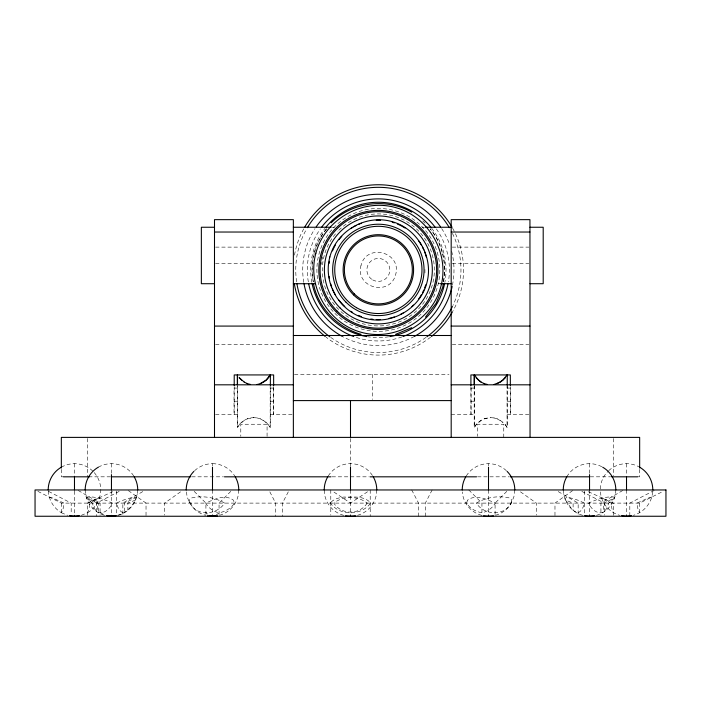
<?xml version="1.0" encoding="UTF-8"?>
<svg xmlns="http://www.w3.org/2000/svg" width="701" height="701" viewBox="0 0 701 701"><rect width="100%" height="100%" fill="white"/><g stroke="black" fill="none" stroke-linecap="round" stroke-linejoin="round"><path stroke-width="0.53" stroke-dasharray="3.5 2.63" d="M565.514 500.067L565.549 498.104L567.644 497.035L577.528 500.067L584.59 503.108C583.39 506.77 581.961 511.038 578.159 512.729C571.508 511.432 569.361 504.65 565.514 500.067L573.111 503.108L573.111 510.205M511.476 502.626L511.712 500.067L510.021 498.104C498.875 495.274 486.275 497.202 476.365 503.108C483.997 515.507 504.808 516.497 511.476 502.626L509.916 503.108L509.916 504.878M137.746 489.964C137.685 501.583 129.475 512.282 118.267 515.349M322.311 259.3L322.591 257.179M424.937 272.961L424.937 266.879M443.488 281.784C447.247 263.392 442.401 243.116 430.151 228.798A66.104 66.104 0 0 1 442.208 252.807M514.797 489.964L513.903 496.764L511.274 503.108L507.095 508.549A26.287 26.287 0 0 1 495.309 515.349M615.828 489.964C615.758 501.583 607.548 512.282 596.341 515.349M652.552 491.9C652.07 502.854 643.737 512.413 633.318 515.349M321.593 264.426L321.882 262.376M86.626 498.104L87.047 497.035C95.923 496.264 104.475 499.462 112.405 503.108C110.083 508.409 105.08 513.71 98.762 512.729C94.959 511.038 93.531 506.77 92.33 503.108L86.626 498.104L97.36 503.108L97.36 511.993M288.295 491.839L282.459 503.108L282.459 516.251M432.14 489.964L425.341 503.108L425.341 516.251M81.281 515.349L87.625 512.729L89.106 508.549L89.824 503.108L98.07 498.35M122.841 512.729C119.039 511.038 117.61 506.77 116.41 503.108L123.472 500.067L133.356 497.035L135.451 498.104L135.486 500.067C131.236 507.182 125.856 513.272 117.356 515.349M326.561 228.798C314.311 243.116 309.474 263.392 313.224 281.784M614.374 498.104L608.67 503.108C607.469 506.77 606.041 511.038 602.238 512.729C595.92 513.71 590.917 508.409 588.595 503.108C596.525 499.462 605.077 496.264 613.953 497.035L614.374 498.104L603.64 503.108L603.64 511.993M230.787 491.375L219.062 503.108L219.062 516.251M506.805 491.375L495.081 503.108L495.081 516.251M215.89 515.349L219.062 512.729C225.336 511.826 230.98 508.295 234.607 503.108L233.293 500.067C224.881 493.828 214.042 499.462 205.717 503.108C208.635 507.988 213.367 511.774 219.062 512.729M87.625 512.729C95.564 507.962 100.611 499.217 100.769 489.964A26.287 26.287 0 0 0 93.75 472.08M244.36 420.302L239.339 424.701L237.508 427.505L237.508 385.9M481.228 420.302L476.216 424.701L474.384 427.505L474.384 385.9M180.551 491.839L164.621 503.108L164.621 515.156M572.673 490.586L554.973 503.108L554.973 516.251M367.517 491.76L350.5 503.108L333.483 491.76M142.785 491.594L122.841 503.108L122.841 515.366M622.742 490.507L600.923 503.108L600.923 516.251M119.152 491.419L96.58 503.108L96.58 516.251M654.261 490.446L629.813 503.108L629.813 516.251M87.625 515.366L87.625 503.108L99.761 497.035M136.739 497.035L124.603 503.108L124.603 512.729M37.88 491.375L61.337 503.108L639.663 503.108L663.12 491.375M87.625 503.108L112.624 491.725M135.486 500.067L127.889 503.108L127.889 510.205M247.181 418.839L253.744 417.647L257.276 417.945M484.058 418.847L490.814 417.647M487.475 417.954C481.894 418.996 476.882 422.475 474.191 427.505L474.191 385.9M253.937 417.647C247.146 417.708 240.513 421.45 237.315 427.505L237.315 385.892M332.23 227.247L334.395 227.247M422.282 227.247L424.429 227.247M215.593 247.12L292.264 247.12M452.285 247.12L528.852 247.12M215.593 263.62L292.264 263.62M452.285 263.62L528.852 263.62M438.072 283.712L440.263 283.712M215.575 344.708L292.282 344.708M452.285 344.708L528.852 344.708M294.446 374.308L449.026 374.308M237.508 388.074L234.029 388.074L234.029 414.361M270.174 388.074L273.653 388.074M470.906 388.074L474.384 388.074M507.051 388.074L510.53 388.074L510.53 414.361M234.029 401.217L237.508 401.217M270.174 401.217L273.653 401.217M470.906 401.217L474.384 401.217M507.051 401.217L510.53 401.217M215.54 414.361L237.508 414.361M270.174 414.361L293.36 414.361M451.19 414.361L474.384 414.361M507.051 414.361L528.861 414.361M63.528 476.82L61.337 476.82L61.337 469.153M88.624 476.82L110.811 476.82M191.767 476.82L223.435 476.82M332.064 476.82L368.936 476.82M477.565 476.82L509.233 476.82M590.189 476.82L610.553 476.82M637.472 476.82L639.663 476.82L639.663 469.153M49.201 497.035L52.969 498.104L63.984 503.108L62.871 510.205L61.337 512.729C53.399 507.962 48.351 499.217 48.194 489.964M651.799 497.035L648.031 498.104L637.016 503.108L638.129 510.205L639.663 512.729M490.621 417.647L494.144 417.954M493.96 417.945L497.377 418.847M257.083 417.945L260.5 418.847M189.524 502.626L191.084 503.108L191.084 504.878C198.681 516.839 217.582 514.394 224.635 503.108C214.725 497.202 202.125 495.274 190.979 498.104L189.288 500.067L189.524 502.626L191.084 504.878M600.485 491.9C600.967 502.854 609.3 512.413 619.719 515.349M582.733 515.349C571.525 512.282 563.315 501.583 563.253 489.964M85.171 489.964C85.242 501.583 93.452 512.282 104.659 515.349M61.337 512.729L67.682 515.349M588.376 491.725L613.375 503.108L613.375 515.366M100.077 512.729L105.571 515.349M497.184 418.847L503.099 422.274M260.308 418.839L266.222 422.274L270.367 427.505L270.367 384.805M86.179 497.035L98.315 503.108L98.315 512.729M581.848 491.419L604.42 503.108L604.42 515.156M48.623 491.419L71.187 503.108L71.187 514.061M558.215 491.594L578.159 503.108L578.159 516.251M78.258 490.507L100.077 503.108L100.077 515.366M602.93 498.35L611.176 503.108L611.894 508.549L613.375 512.729M520.449 491.839L536.379 503.108L536.379 515.156M128.327 490.586L146.027 503.108L146.027 516.251M500.199 420.302L505.403 424.701L507.244 427.505L507.244 384.805M263.331 420.302L268.343 424.701L270.174 427.505L270.174 383.719M205.919 512.729L207.505 514.043M468.794 489.964L481.938 503.108L481.938 515.366M194.195 491.375L205.919 503.108L205.919 516.251M505.211 424.701L507.051 427.505L507.051 383.719M411.732 489.964L418.541 503.108L418.541 516.251M269.824 491.839L275.659 503.108L275.659 516.251M186.457 491.9L187.097 496.764L189.726 503.108L193.905 508.549A26.287 26.287 0 0 0 205.691 515.349M639.663 503.108L639.663 515.366M626.519 463.676L626.519 475.725M626.519 489.964L626.519 515.349M613.375 438.484L613.375 475.725M589.541 463.676L589.541 473.552M589.541 489.964L589.541 515.349M584.494 491.059L584.494 514.061M510.337 386.654L510.337 414.361M503.765 437.389L503.765 424.245L477.477 424.245L477.477 436.373M506.394 470.695A26.287 26.287 0 0 0 488.509 463.676L488.509 466.323M488.509 489.964L488.509 515.349M471.098 388.074L471.098 414.361M470.906 386.654L470.906 414.361M372.275 374.308L372.275 399.5M370.216 489.964L370.216 516.251M350.5 438.484L350.5 467.199M350.5 489.964L350.5 515.349M330.784 489.964L330.784 515.156M273.644 386.654L273.653 414.361M273.46 388.074L273.46 414.361M267.072 436.373L267.072 424.245L240.785 424.245L240.785 436.373M234.213 386.654L234.222 414.361M194.606 470.695A26.287 26.287 0 0 1 212.491 463.676L212.491 467.199M212.491 489.964L212.491 515.349M116.506 491.059L116.506 514.061M111.459 463.676L111.459 473.552M111.459 491.059L111.459 515.349M87.625 438.484L87.625 476.82M74.481 463.676L74.481 476.82M74.481 491.059L74.481 515.349M61.337 503.108L61.337 515.366M431.72 228.316A67.664 67.664 0 0 1 444.863 282.372M388.748 336.778A67.664 67.664 0 0 1 367.972 336.778M311.849 282.372A67.664 67.664 0 0 1 325.001 228.316M436.346 228.885A71.038 71.038 0 0 1 448.377 281.907M401.953 336.927A71.038 71.038 0 0 1 354.767 336.927M308.335 281.907A71.038 71.038 0 0 1 320.366 228.885M451.672 251.344A75.629 75.629 0 0 1 452.373 285.465M414.37 336.427A75.629 75.629 0 0 1 342.342 336.427M303.761 282.38A75.629 75.629 0 0 1 315.029 228.57M441.683 228.57A75.629 75.629 0 0 1 449.551 244.395M452.434 233.363A82.604 82.604 0 0 1 452.907 305.496M426.015 337.391A82.604 82.604 0 0 1 330.697 337.391M296.611 281.776A82.604 82.604 0 0 1 306.819 228.614M338.749 230.314A56.019 56.019 0 0 1 417.717 230.068A56.019 56.019 0 0 1 418.453 309.036A56.019 56.019 0 0 1 339.486 310.254M338.749 309.527A56.019 56.019 0 0 1 337.304 231.812M452.636 228.246A85.163 85.163 0 0 1 452.11 312.506M430.624 337.163A85.163 85.163 0 0 1 326.088 337.163M294.49 255.111A85.163 85.163 0 0 1 304.076 228.246M442.48 253.85A66.104 66.104 0 0 1 443.391 281.767M313.321 281.767A66.104 66.104 0 0 1 314.504 252.807M314.793 251.773A66.104 66.104 0 0 1 320.576 237.797M321.111 236.868A66.104 66.104 0 0 1 326.578 228.815M422.764 220.946A66.104 66.104 0 0 1 425.104 223.172M376.787 489.964A26.287 26.287 0 0 1 357.3 515.349M343.7 515.349A26.287 26.287 0 0 1 324.212 489.964M328.234 475.979A26.287 26.287 0 0 1 372.766 475.979M600.249 488.983A26.287 26.287 0 0 1 607.933 471.37M608.634 470.695A26.287 26.287 0 0 1 638.813 466.726M61.337 467.199A26.287 26.287 0 0 1 93.067 471.37M98.315 467.199A26.287 26.287 0 0 1 133.725 475.979M238.778 489.964A26.287 26.287 0 0 1 219.29 515.349M212.491 463.676A26.287 26.287 0 0 1 234.756 475.979M481.71 515.349A26.287 26.287 0 0 1 462.292 491.918M466.244 475.979A26.287 26.287 0 0 1 488.509 463.676M566.776 476.82A26.287 26.287 0 0 1 601.826 466.726M361.041 265.276C354.785 287.699 389.879 297.101 395.671 274.555C401.927 252.141 366.833 242.739 361.041 265.276M330.609 502.626L330.416 503.108C339.661 516.076 361.339 516.076 370.584 503.108L370.391 502.626C363.644 495.484 352.769 497.202 343.954 497.035C339.135 497.684 333.965 498.797 330.609 502.626M467.707 500.067L466.393 503.108C470.02 508.295 475.664 511.826 481.938 512.729C487.633 511.774 492.365 507.988 495.283 503.108C486.958 499.462 476.119 493.828 467.707 500.067M367.184 503.108C359.482 515.104 341.518 515.104 333.816 503.108C343.096 495.703 357.904 495.703 367.184 503.108M372.617 279.857A11.479 11.479 0 0 0 389.835 269.92A11.479 11.479 0 0 0 372.617 259.975A11.479 11.479 0 0 0 372.617 279.857M334.894 313.382A61.469 61.469 0 0 0 437.731 285.824A61.469 61.469 0 0 0 362.443 210.545A61.469 61.469 0 0 0 334.894 313.382"/><path stroke-width="1.05" d="M443.207 283.94L442.778 287.182L436.118 303.27L425.516 317.08M505.403 377.734L500.391 382.133L493.96 384.49M331.196 222.76C352.165 202.028 386.085 197.559 411.706 212.158M260.308 383.596L266.029 380.161L270.174 374.93L270.174 375.824M497.184 383.596L502.906 380.161L507.051 374.93L507.051 375.824M395.618 334.342L411.706 327.682M257.083 384.49C262.691 383.543 267.659 379.907 270.367 374.93L270.367 384.805M207.592 515.787A26.287 26.287 0 0 0 212.491 516.251L215.041 515.577M106.605 515.612L111.459 516.251L115.385 515.647M69.618 515.612L74.481 516.251L79.344 515.612M107.533 515.647L111.459 516.251L116.322 515.612M584.678 515.612L589.541 516.251L594.395 515.612M621.656 515.612L626.519 516.251L631.382 515.612M214.497 227.247L201.353 227.247L201.353 283.712L214.497 283.712M293.36 227.247L331.152 227.247M425.498 227.247L451.19 227.247M529.947 227.247L543.196 227.247L543.196 283.712L529.947 283.712M214.497 232.031L293.36 232.031M451.19 232.031L529.947 232.031M293.36 283.712L315.573 283.712M440.263 283.712L451.19 283.712M214.497 326.079L293.36 326.079M451.19 326.079L529.947 326.079M293.36 335.499L451.19 335.499M214.497 384.814L293.36 384.814M451.19 384.814L530.052 384.814M293.36 400.595L451.19 400.595M63.528 476.82L89.377 476.82M112.116 476.82L190.751 476.82M224.443 476.82L330.977 476.82M370.023 476.82L476.557 476.82M510.249 476.82L588.884 476.82M611.622 476.82L637.472 476.82M209.941 515.577L212.491 516.251A26.287 26.287 0 0 0 217.389 515.787M484.058 383.596L487.475 384.49M247.181 383.596L250.599 384.49M361.094 334.342C337.716 327.586 318.175 308.046 313.505 283.94M484.251 383.596L481.044 382.133L476.023 377.734M244.167 382.133L247.374 383.596M481.228 382.133L478.529 380.161L474.384 374.93L474.384 384.805M244.36 382.133L239.155 377.734M239.339 377.734L241.652 380.161M639.663 468.058L639.663 437.389L61.337 437.389L61.337 468.058M626.519 476.82L626.519 489.964M626.519 515.349L626.519 516.251M589.541 474.638L589.541 489.964M589.541 515.349L589.541 516.251M530.052 437.389L529.947 219.65L451.19 219.65L451.19 437.389M510.337 385.585L510.337 374.93L470.906 374.93L470.906 385.585M507.244 374.93L507.244 384.805M488.509 467.199L488.509 489.964M488.509 515.349L488.509 516.251A26.287 26.287 0 0 1 483.611 515.787M474.191 374.93L474.191 384.805M350.5 400.595L350.5 437.389M350.5 467.199L350.5 489.964M350.5 515.349L350.5 516.251M293.36 437.389L293.36 219.65L214.497 219.65L214.497 437.389M273.644 385.585L273.644 374.93L234.213 374.93L234.213 385.585M237.508 374.93L237.508 384.805M237.315 374.93L237.315 384.805M212.491 467.199L212.491 489.964M212.491 515.349L212.491 516.251M111.459 474.638L111.459 489.964M111.459 515.349L111.459 516.251M74.481 476.82L74.481 489.964M74.481 515.349L74.481 516.251M444.662 283.397A67.664 67.664 0 0 1 389.774 336.611M366.938 336.611A67.664 67.664 0 0 1 312.05 283.397M325.65 227.492A67.664 67.664 0 0 1 431.062 227.492M447.974 284.063A71.038 71.038 0 0 1 402.979 336.55M353.733 336.55A71.038 71.038 0 0 1 308.738 284.063M321.663 227.115A71.038 71.038 0 0 1 435.049 227.115M452.154 286.481A75.629 75.629 0 0 1 414.37 336.427M342.342 336.427A75.629 75.629 0 0 1 303.936 283.414M316.195 226.835A75.629 75.629 0 0 1 440.517 226.835M425.726 284.843A49.666 49.666 0 0 1 424.648 287.918M423.816 289.925A49.666 49.666 0 0 1 422.405 292.86M421.371 294.753A49.666 49.666 0 0 1 418.418 299.283M413.476 305.04A49.666 49.666 0 0 1 411.925 306.53M403.189 312.935A49.666 49.666 0 0 1 400.332 314.46M394.312 316.957A49.666 49.666 0 0 1 392.245 317.606M391.211 317.895A49.666 49.666 0 0 1 389.116 318.403M380.512 319.542A49.666 49.666 0 0 1 376.2 319.542M372.958 319.288A49.666 49.666 0 0 1 370.794 319.008M361.383 316.598A49.666 49.666 0 0 1 358.351 315.38M352.603 312.383A49.666 49.666 0 0 1 350.772 311.226M344.796 306.53A49.666 49.666 0 0 1 338.951 300.151M335.341 294.753A49.666 49.666 0 0 1 332.467 288.926M331.678 286.893A49.666 49.666 0 0 1 330.67 283.809M329.444 278.551A49.666 49.666 0 0 1 329.111 276.404M329.111 263.436A49.666 49.666 0 0 1 329.444 261.28M332.467 250.914A49.666 49.666 0 0 1 335.341 245.087M338.951 239.681A49.666 49.666 0 0 1 341.746 236.351M350.772 228.614A49.666 49.666 0 0 1 352.603 227.457M353.523 226.905A49.666 49.666 0 0 1 356.38 225.38M358.351 224.46A49.666 49.666 0 0 1 361.383 223.242M376.2 220.298A49.666 49.666 0 0 1 380.512 220.298M392.245 222.235A49.666 49.666 0 0 1 394.312 222.883M397.362 224.031A49.666 49.666 0 0 1 405.029 228.027M418.418 240.557A49.666 49.666 0 0 1 421.371 245.087M422.405 246.971A49.666 49.666 0 0 1 423.816 249.906M424.648 251.922A49.666 49.666 0 0 1 426.331 257.065M452.434 306.477A82.604 82.604 0 0 1 426.9 336.752M329.812 336.752A82.604 82.604 0 0 1 296.944 283.923M307.362 227.694A82.604 82.604 0 0 1 449.35 227.694M452.11 312.506A85.163 85.163 0 0 1 431.465 336.498M325.246 336.498A85.163 85.163 0 0 1 294.306 283.677M304.602 227.334A85.163 85.163 0 0 1 452.11 227.334M355.398 515.787A26.287 26.287 0 0 1 345.602 515.787M324.212 489.964A26.287 26.287 0 0 1 327.735 476.82M373.265 476.82A26.287 26.287 0 0 1 376.787 489.964M186.203 489.964A26.287 26.287 0 0 1 193.905 471.37M235.256 476.82A26.287 26.287 0 0 1 238.778 489.964M639.663 467.199A26.287 26.287 0 0 1 652.806 489.964M48.194 489.964A26.287 26.287 0 0 1 61.337 467.199M462.222 489.964A26.287 26.287 0 0 1 465.744 476.82M493.408 515.787A26.287 26.287 0 0 1 488.509 516.251M507.095 471.37A26.287 26.287 0 0 1 514.797 489.964M85.171 489.964A26.287 26.287 0 0 1 98.315 467.199M134.224 476.82A26.287 26.287 0 0 1 137.746 489.964M563.253 489.964A26.287 26.287 0 0 1 566.776 476.82M602.685 467.199A26.287 26.287 0 0 1 615.828 489.964M315.879 253.175C306.714 286.56 328.121 323.643 361.62 332.397C394.996 341.562 432.079 320.155 440.833 286.656C449.998 253.28 428.591 216.188 395.101 207.443C361.716 198.269 324.633 219.685 315.879 253.175M329.864 256.925C322.749 282.836 339.372 311.612 365.361 318.412C391.272 325.527 420.057 308.904 426.848 282.915C433.963 257.004 417.34 228.219 391.351 221.428C365.44 214.313 336.655 230.927 329.864 256.925M665.95 489.964L35.05 489.964L35.05 516.251L665.95 516.251L665.95 489.964M340.195 308.081A53.977 53.977 0 0 0 430.493 283.887A53.977 53.977 0 0 0 364.389 217.783A53.977 53.977 0 0 0 340.195 308.081M337.163 311.113A58.253 58.253 0 0 0 434.62 284.992A58.253 58.253 0 0 0 363.276 213.647A58.253 58.253 0 0 0 337.163 311.113M348.59 321.479A59.532 59.532 0 0 0 437.888 269.92A59.532 59.532 0 0 0 348.59 218.361A59.532 59.532 0 0 0 348.59 321.479M354.338 293.938A33.972 33.972 0 0 0 411.172 278.709A33.972 33.972 0 0 0 369.567 237.104A33.972 33.972 0 0 0 354.338 293.938M353.444 294.832A35.234 35.234 0 0 0 412.39 279.033A35.234 35.234 0 0 0 369.234 235.886A35.234 35.234 0 0 0 353.444 294.832M356.546 307.695A43.62 43.62 0 0 0 421.976 269.92A43.62 43.62 0 0 0 356.546 232.145A43.62 43.62 0 0 0 356.546 307.695M346.049 302.227A45.696 45.696 0 0 0 422.493 281.749A45.696 45.696 0 0 0 366.527 225.775A45.696 45.696 0 0 0 346.049 302.227"/></g></svg>
